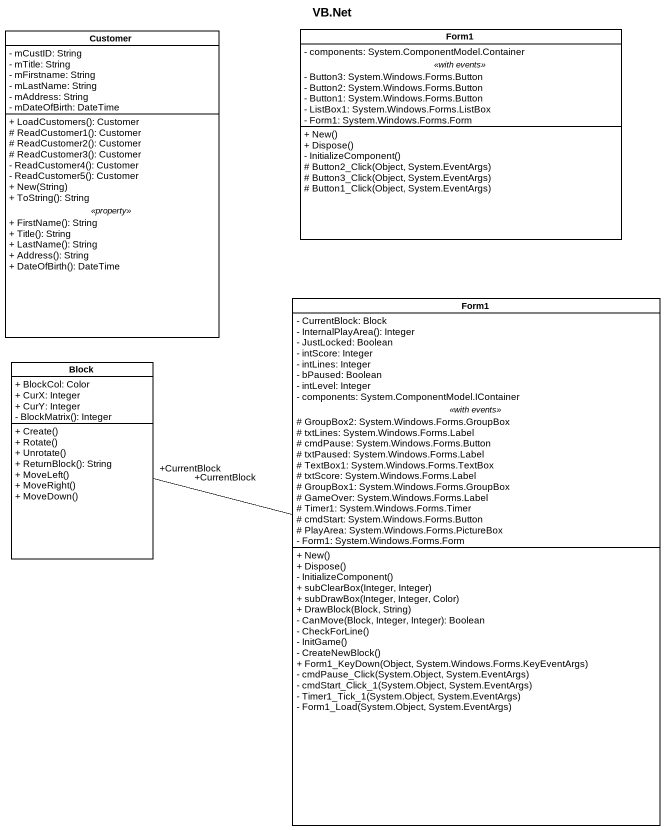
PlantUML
@startuml
title VB.Net
hide circle
hide empty members
skinparam classAttributeIconSize 0
class Customer {
  - mCustID: String
  - mTitle: String
  - mFirstname: String
  - mLastName: String
  - mAddress: String
  - mDateOfBirth: DateTime
  --
  + LoadCustomers(): Customer
  # ReadCustomer1(): Customer
  # ReadCustomer2(): Customer
  # ReadCustomer3(): Customer
  - ReadCustomer4(): Customer
  - ReadCustomer5(): Customer
  + New(String)
  + ToString(): String
  .. <<property>> ..
  + FirstName(): String
  + Title(): String
  + LastName(): String
  + Address(): String
  + DateOfBirth(): DateTime
}
class Form1 {
  - components: System.ComponentModel.Container
  .. <<with events>> ..
  - Button3: System.Windows.Forms.Button
  - Button2: System.Windows.Forms.Button
  - Button1: System.Windows.Forms.Button
  - ListBox1: System.Windows.Forms.ListBox
  - Form1: System.Windows.Forms.Form
  --
  + New()
  + Dispose()
  - InitializeComponent()
  # Button2_Click(Object, System.EventArgs)
  # Button3_Click(Object, System.EventArgs)
  # Button1_Click(Object, System.EventArgs)
}
class "Form1" as Form1_2 {
  - CurrentBlock: Block
  {field} - InternalPlayArea(): Integer
  - JustLocked: Boolean
  - intScore: Integer
  - intLines: Integer
  - bPaused: Boolean
  - intLevel: Integer
  - components: System.ComponentModel.IContainer
  .. <<with events>> ..
  # GroupBox2: System.Windows.Forms.GroupBox
  # txtLines: System.Windows.Forms.Label
  # cmdPause: System.Windows.Forms.Button
  # txtPaused: System.Windows.Forms.Label
  # TextBox1: System.Windows.Forms.TextBox
  # txtScore: System.Windows.Forms.Label
  # GroupBox1: System.Windows.Forms.GroupBox
  # GameOver: System.Windows.Forms.Label
  # Timer1: System.Windows.Forms.Timer
  # cmdStart: System.Windows.Forms.Button
  # PlayArea: System.Windows.Forms.PictureBox
  - Form1: System.Windows.Forms.Form
  --
  + New()
  + Dispose()
  - InitializeComponent()
  + subClearBox(Integer, Integer)
  + subDrawBox(Integer, Integer, Color)
  + DrawBlock(Block, String)
  - CanMove(Block, Integer, Integer): Boolean
  - CheckForLine()
  - InitGame()
  - CreateNewBlock()
  + Form1_KeyDown(Object, System.Windows.Forms.KeyEventArgs)
  - cmdPause_Click(System.Object, System.EventArgs)
  - cmdStart_Click_1(System.Object, System.EventArgs)
  - Timer1_Tick_1(System.Object, System.EventArgs)
  - Form1_Load(System.Object, System.EventArgs)
}
class Block {
  + BlockCol: Color
  + CurX: Integer
  + CurY: Integer
  {field} - BlockMatrix(): Integer
  + Create()
  + Rotate()
  + Unrotate()
  + ReturnBlock(): String
  + MoveLeft()
  + MoveRight()
  + MoveDown()
}
Form1_2 -left- "+CurrentBlock" Block
Form1_2 -left- "+CurrentBlock" Block
@enduml
